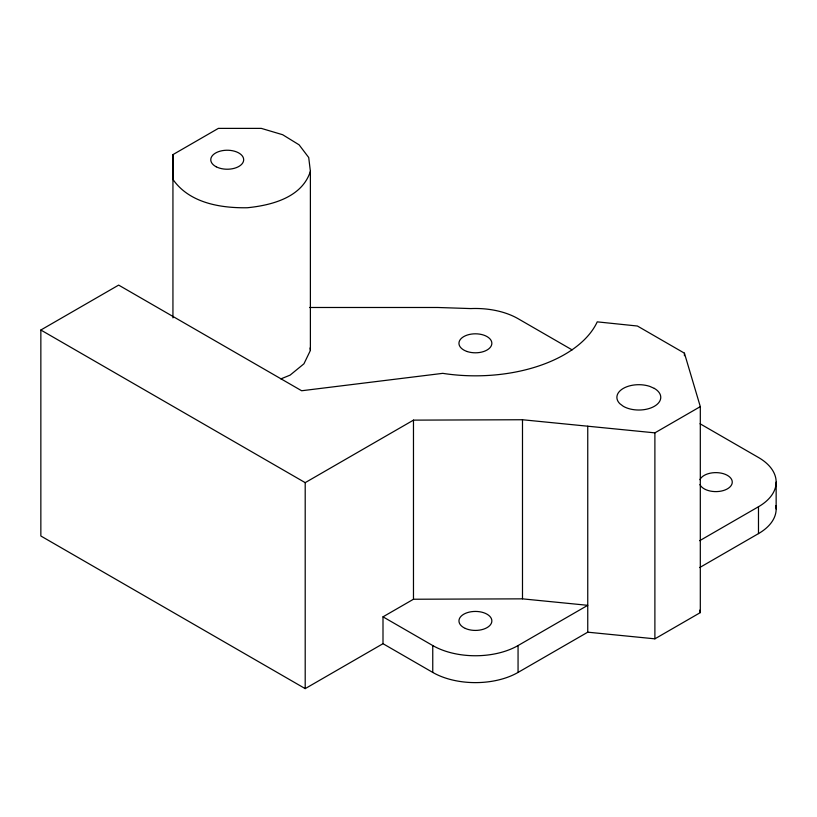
<?xml version="1.0" encoding="UTF-8"?>
<svg xmlns="http://www.w3.org/2000/svg" width="817" height="817" viewBox="0 0 817 817"><rect width="100%" height="100%" fill="white"/><g stroke="black" fill="none" stroke-linecap="round" stroke-linejoin="round"><path stroke-width="1.23" d="M40.85 330.017L40.85 535.993L305.201 688.619L382.999 643.694L432.755 672.422A60.325 34.825 0 0 0 518.06 672.422L587.75 632.184L654.887 638.833L700.312 612.607L700.312 406.631L684.421 353.169L637.423 326.024L597.237 321.857A126.135 72.825 0 0 1 442.763 373.349L301.647 390.751L118.649 285.102L40.85 330.017L305.201 482.643L413.473 420.132L522.492 419.744L654.887 432.857L700.312 406.631M172.938 317.864L172.938 154.617L218.374 128.381L261.307 128.381L282.662 134.723L299.093 144.823L308.714 157.518L310.389 171.345L310.389 350.452L303.934 363.81L290.096 375.136L280.864 378.894M305.201 482.643L305.201 688.619M310.389 171.345C302.024 197.489 271.693 205.281 247.357 207.743C220.488 208.202 189.35 203.025 172.938 179.403L172.938 154.617M382.999 616.835L413.473 599.239L522.492 598.851L587.75 605.315L518.06 645.553A60.325 34.825 0 0 1 432.755 645.553L382.999 616.835L382.999 643.694M699.689 540.691L758.482 506.744A60.325 34.825 0 0 0 758.482 457.489L700.026 423.747M699.689 567.56L758.482 533.613A60.325 34.825 0 0 0 775.864 505.57M309.531 307.488L437.728 307.488L470.806 308.581A60.325 34.825 0 0 1 518.06 318.681L572.104 349.88M699.597 610.187L700.312 612.607M310.082 347.94L310.389 350.452M776.15 482.122L776.15 508.981M758.482 506.744L758.482 533.613M684.421 353.169L684.421 355.701M654.887 432.857L654.887 638.833M587.75 426.208L587.75 632.184M522.492 419.744L522.492 598.851M518.06 645.553L518.06 672.422M432.755 645.553L432.755 672.422M413.473 420.132L413.473 599.239M699.934 479.661A16.452 9.498 0 0 1 725.261 474.34A16.452 9.498 0 0 1 725.261 489.894A16.452 9.498 0 0 1 699.934 484.573M654.335 388.402L649.791 386.39A21.936 12.664 0 0 0 623.31 388.402A21.936 12.664 0 0 0 619.827 403.69L623.31 406.315A21.936 12.664 0 0 0 654.335 406.315A21.936 12.664 0 0 0 654.335 388.402M216.219 166.791A16.452 9.498 0 0 0 243.323 161.705A16.452 9.498 0 0 0 222.153 150.696A16.452 9.498 0 0 0 216.219 166.791M467.181 351.535A16.452 9.498 0 0 0 491.854 343.314A16.452 9.498 0 0 0 467.181 335.082A16.452 9.498 0 0 0 467.181 351.535M465.343 628.436A16.452 9.498 0 0 0 491.711 622.197A16.452 9.498 0 0 0 469.162 612.137A16.452 9.498 0 0 0 465.343 628.436"/></g></svg>
